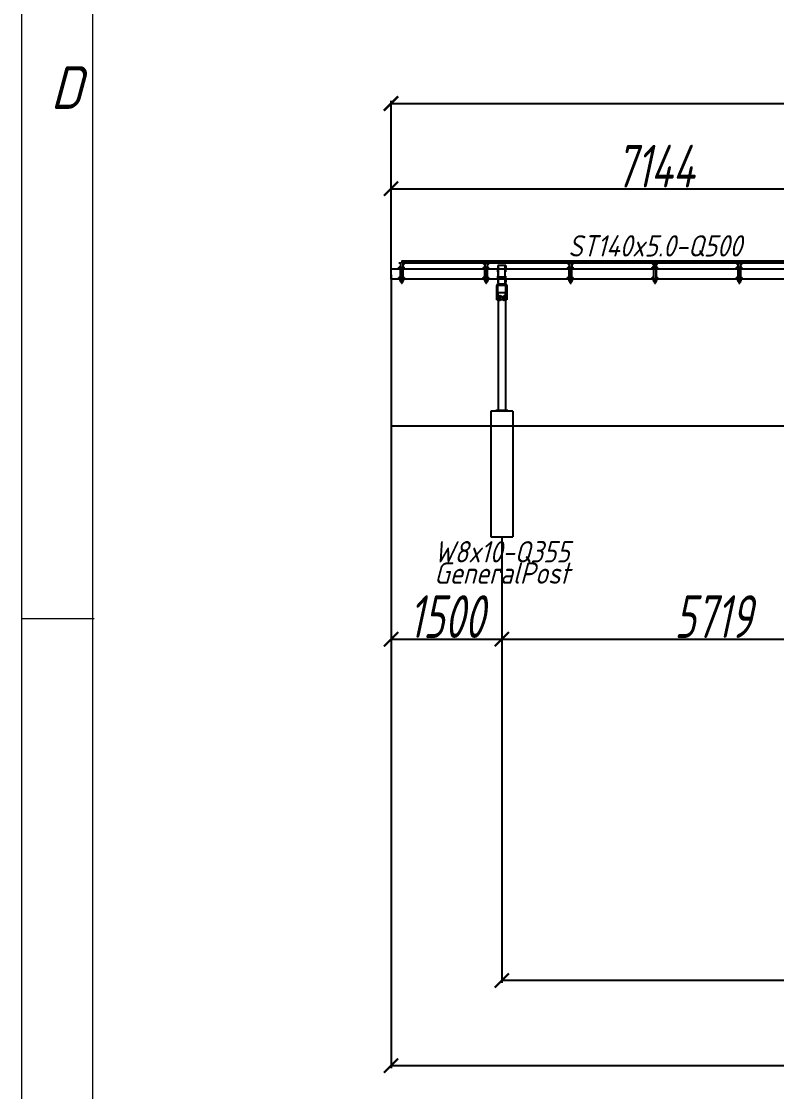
# Model space of a CAD drawing. Header units: millimetres. Extents: x -962 to 79815, y -55582 to 115780.
# Drawn here: x -962 to 9256, y 37985 to 52461 of the extents above; entities that cross this region are included whole.
import ezdxf
from ezdxf.enums import TextEntityAlignment as Align

# ---------------------------------------------------------------- set-up
doc = ezdxf.new("R2010")
doc.units = ezdxf.units.MM
doc.linetypes.add('HIDDEN', pattern=[9.525, 6.35, -3.175])
doc.layers.add('01 Heavy line', color=7, linetype='Continuous', lineweight=18)
doc.layers.add('01-Dimension', color=4, linetype='Continuous')
doc.layers.add('03-Text', color=3, linetype='Continuous')
doc.styles.add('GB', font='gbeitc.shx', dxfattribs={"width": 0.8, "bigfont": 'gbcbig.shx'})
doc.styles.add('GreenexSolar', font='gbeitc.shx', dxfattribs={"width": 0.8, "height": 576.977143})
doc.dimstyles.new('GreenexSolar', dxfattribs={"dimtxt": 3, "dimasz": 1, "dimexe": 0.18, "dimexo": 0.0625, "dimgap": 0.09, "dimtad": 1, "dimtih": 1, "dimtoh": 1, "dimdec": 0, "dimzin": 0, "dimdsep": 46, "dimtxsty": 'GreenexSolar', "dimblk": 'ARCHTICK', "dimcen": 0.09, "dimclrd": 4, "dimclre": 4, "dimclrt": 3, "dimadec": 0, "dimazin": 0, "dimtfac": 1, "dimtdec": 4, "dimtofl": 0, "dimtmove": 0, "dimatfit": 3, "dimfxl": 1, "dimtolj": 1, "dimtzin": 0, "dimarcsym": 0})

# ---------------------------------------------------------------- blocks, each defined once
blk = doc.blocks.new('00-Greenex-京立蔚蓝英文图框')
at = {"layer": '01 Heavy line', "color": 4}
for p, q in [((-5, 8), (-5, -289)), ((0.122, -66.249), (-5, -66.249))]:
    blk.add_line(p, q, dxfattribs=at)
at = {"layer": '01 Heavy line', "color": 7, "lineweight": 18}
blk.add_line((0, 0), (0, -283.776), dxfattribs=at)
at = {"layer": '01 Heavy line', "color": 4, "style": 'GB'}
blk.add_text('D', height=3, dxfattribs=at).set_placement((-2.951, -30.376))
blk = doc.blocks.new('*U211')
at = {"color": 7, "linetype": 'Continuous', "lineweight": 25}
for p, q in [((-39, 150), (-39, 148)), ((-16, 150), (-39, 150)), ((-16, 148), (-39, 148)), ((-16, 148), (-16, 150)), ((-15, 72), (-15, 148)), ((-13, 148), (-15, 148)), ((-13, 72), (-13, 148)), ((15, 148), (13, 148)), ((13, 148), (13, 72)), ((15, 148), (15, 72)), ((16, 150), (16, 148)), ((39, 150), (16, 150)), ((39, 148), (16, 148)), ((19, 148), (19, 147)), ((19, 147), (35, 147)), ((21, 147), (21, 145)), ((21, 145), (21, 144)), ((27, 145), (21, 145)), ((27, 145), (29, 145)), ((34, 145), (29, 145)), ((34, 145), (34, 147)), ((34, 144), (34, 145)), ((35, 147), (35, 148)), ((39, 148), (39, 150)), ((-34, 91), (-38, 91)), ((-38, 91), (-38, 90)), ((-38, 91), (-38, 79)), ((-38, 80), (-38, 90)), ((-38, 80), (-38, 79)), ((-38, 79), (-34, 79)), ((-34, 94), (-34, 94)), ((-34, 94), (-34, 78)), ((-34, 78), (-34, 76)), ((-34, 76), (-34, 76)), ((-24, 94), (-33, 94)), ((-24, 85), (-33, 85)), ((-24, 76), (-33, 76)), ((-23, 94), (-24, 94)), ((-24, 76), (-23, 76)), ((-20, 95), (-23, 95)), ((-23, 75), (-23, 95)), ((-23, 75), (-20, 75)), ((-18, 97), (-20, 97)), ((-20, 97), (-20, 97)), ((-20, 73), (-20, 97)), ((-20, 73), (-18, 73)), ((-16, 104), (-18, 104)), ((-18, 96), (-18, 104)), ((-18, 97), (-18, 97)), ((-18, 73), (-18, 97)), ((-16, 96), (-18, 96)), ((-18, 80), (-18, 96)), ((-16, 80), (-18, 80)), ((-18, 70), (-18, 80)), ((-16, 70), (-18, 70)), ((-18, -70), (-18, 70)), ((-16, 96), (-16, 104)), ((-16, 80), (-16, 96)), ((-15, 91), (-16, 91)), ((-16, 70), (-16, 80)), ((-16, 79), (-15, 79)), ((-15, 72), (-13, 72)), ((-14, 65), (-14, 67)), ((14, 67), (-14, 67)), ((-14, -72), (-14, 65)), ((14, 65), (-14, 65)), ((13, 91), (-13, 91)), ((-13, 79), (13, 79)), ((-12, 71), (-12, 70)), ((12, 71), (-12, 71)), ((12, 70), (-12, 70)), ((-11, 74), (-11, 79)), ((-9, 74), (-11, 74)), ((-9, 74), (-9, 79)), ((-9, 74), (-9, 79)), ((-9, 74), (-8, 73)), ((-9, 74), (-9, 74)), ((0, 74), (-9, 74)), ((-9, 73), (-9, 71)), ((-9, 73), (9, 73)), ((-6, 70), (-6, 67)), ((0, 74), (0, 79)), ((9, 74), (0, 74)), ((6, 67), (6, 70)), ((8, 73), (9, 74)), ((9, 79), (9, 74)), ((9, 74), (9, 79)), ((9, 74), (11, 74)), ((9, 74), (9, 74)), ((9, 73), (9, 71)), ((11, 79), (11, 74)), ((12, 70), (12, 71)), ((13, 72), (15, 72)), ((14, 65), (14, 67)), ((14, -72), (14, 65)), ((16, 91), (15, 91)), ((15, 79), (16, 79)), ((16, 104), (18, 104)), ((16, 104), (16, 96)), ((16, 96), (18, 96)), ((16, 96), (16, 80)), ((16, 80), (18, 80)), ((16, 80), (16, 70)), ((16, 70), (18, 70)), ((18, 104), (18, 96)), ((20, 97), (18, 97)), ((18, 96), (18, 80)), ((18, 80), (18, 70)), ((18, 73), (20, 73)), ((18, -70), (18, 70)), ((20, 144), (20, 139)), ((20, 97), (20, 97)), ((20, 73), (20, 97)), ((21, 94), (20, 93)), ((20, 77), (21, 76)), ((21, 138), (21, 138)), ((21, 138), (34, 138)), ((21, 85), (21, 94)), ((21, 94), (27, 94)), ((21, 85), (27, 85)), ((21, 76), (21, 85)), ((21, 76), (27, 76)), ((23, 144), (23, 139)), ((23, 138), (23, 135)), ((23, 135), (24, 134)), ((23, 135), (31, 135)), ((31, 134), (24, 134)), ((27, 94), (28, 89)), ((28, 89), (27, 85)), ((27, 85), (28, 80)), ((28, 80), (27, 76)), ((28, 94), (28, 89)), ((28, 89), (28, 80)), ((28, 80), (28, 76)), ((30, 144), (30, 139)), ((31, 135), (31, 138)), ((31, 134), (31, 135)), ((35, 144), (34, 144)), ((34, 139), (35, 139)), ((34, 138), (34, 138)), ((35, 144), (35, 139)), ((-37, -47), (-40, -47)), ((-40, -47), (-40, -48)), ((-40, -47), (-40, -59)), ((-40, -58), (-40, -48)), ((-40, -58), (-40, -59)), ((-40, -59), (-37, -59)), ((-36, -44), (-37, -44)), ((-37, -44), (-37, -53)), ((-37, -53), (-37, -62)), ((-37, -62), (-36, -62)), ((-36, -44), (-35, -44)), ((-36, -62), (-36, -62)), ((-27, -44), (-35, -44)), ((-27, -44), (-35, -44)), ((-27, -53), (-35, -53)), ((-27, -62), (-35, -62)), ((-34, -70), (-34, -73)), ((-34, -70), (-24, -70)), ((-34, -73), (-24, -73)), ((-27, -44), (-26, -44)), ((-23, -43), (-26, -43)), ((-26, -63), (-26, -43)), ((-26, -44), (-26, -44)), ((-26, -62), (-26, -62)), ((-26, -62), (-26, -62)), ((-26, -63), (-23, -63)), ((-24, -73), (-24, -70)), ((-22, -41), (-23, -41)), ((-23, -65), (-23, -41)), ((-23, -65), (-22, -65)), ((-22, -40), (-22, -35)), ((-22, -35), (-19, -35)), ((-19, -40), (-22, -40)), ((-22, -40), (-22, -90)), ((-22, -90), (-19, -90)), ((-19, -35), (-19, -40)), ((-19, -40), (-19, -90)), ((-18, -47), (-19, -47)), ((-19, -59), (-18, -59)), ((-17, -92), (-17, -95)), ((-17, -92), (17, -92)), ((-17, -95), (17, -95)), ((14, -72), (-14, -72)), ((-12, -97), (-12, -100)), ((12, -97), (-12, -97)), ((12, -100), (-12, -100)), ((-10, -100), (-10, -103)), ((10, -103), (-10, -103)), ((-9, -103), (-9, -103)), ((-9, -103), (-9, -103)), ((-9, -104), (-9, -112)), ((-9, -104), (-9, -112)), ((-9, -113), (-9, -114)), ((-9, -113), (-9, -113)), ((-9, -114), (0, -114)), ((-6, -72), (-6, -92)), ((-6, -95), (-6, -97)), ((-6, -114), (-6, -121)), ((-6, -121), (-5, -122)), ((-6, -121), (6, -121)), ((5, -122), (-5, -122)), ((0, -104), (0, -112)), ((0, -114), (9, -114)), ((5, -122), (6, -121)), ((6, -92), (6, -72)), ((6, -97), (6, -95)), ((6, -121), (6, -114)), ((9, -103), (9, -103)), ((9, -103), (9, -103)), ((9, -104), (9, -112)), ((9, -104), (9, -104)), ((9, -104), (9, -112)), ((9, -112), (9, -113)), ((9, -114), (9, -113)), ((9, -113), (9, -113)), ((10, -103), (10, -100)), ((12, -100), (12, -97)), ((17, -95), (17, -92)), ((19, -47), (18, -47)), ((18, -59), (19, -59)), ((19, -40), (19, -35)), ((19, -35), (22, -35)), ((22, -40), (19, -40)), ((19, -90), (19, -40)), ((19, -90), (22, -90)), ((22, -35), (22, -40)), ((22, -90), (22, -40)), ((24, -41), (22, -41)), ((22, -65), (24, -65)), ((24, -65), (24, -41)), ((25, -44), (24, -45)), ((24, -61), (25, -62)), ((24, -73), (24, -70)), ((24, -70), (34, -70)), ((24, -73), (34, -73)), ((25, -44), (31, -44)), ((25, -53), (25, -44)), ((25, -44), (31, -44)), ((25, -44), (25, -44)), ((25, -53), (31, -53)), ((25, -62), (25, -53)), ((25, -62), (31, -62)), ((31, -44), (32, -49)), ((32, -44), (31, -44)), ((31, -44), (32, -44)), ((32, -49), (31, -53)), ((31, -62), (32, -62)), ((32, -44), (32, -49)), ((32, -44), (32, -44)), ((32, -49), (32, -58)), ((32, -58), (32, -62)), ((34, -70), (34, -73))]:
    blk.add_line(p, q, dxfattribs=at)
at = {"color": 7, "linetype": 'Continuous', "lineweight": 25, "flags": 128}
for points in [[(27, 145), (27, 145), (27, 146), (26, 147)], [(27, 147), (28, 146), (28, 145), (29, 145)]]:
    blk.add_lwpolyline(points, dxfattribs=at)
at = {"color": 7, "linetype": 'Continuous', "lineweight": 25}
for centre, radius, start, end in [((-16, 148), 2.5, 0, 90), ((-16, 148), 1, 0, 90), ((16, 148), 2.5, 90, 180), ((16, 148), 1, 90, 180), ((-12, 72), 2.5, 180, 270), ((-12, 72), 1, 180, 270), ((-9, 74), 2.5, 180, 270), ((-9, 74), 0.5, 180, 270), ((9, 74), 2.5, 270, 0), ((9, 74), 0.5, 270, 0), ((12, 72), 1, 270, 0), ((12, 72), 2.5, 270, 0), ((-24, -75), 5, 66.4218, 90), ((-24, -75), 2, 0, 90), ((-17, -90), 5, 180, 270), ((-17, -90), 2, 180, 270), ((17, -90), 2, 270, 0), ((17, -90), 5, 270, 0), ((24, -75), 5, 90, 113.5782), ((24, -75), 2, 90, 180)]:
    blk.add_arc(centre, radius, start, end, dxfattribs=at)
for centre, major_axis, ratio, start_param, end_param in [((-14, 70), (0, 4.87), 0.780501, 1.570796, 3.141593), ((-14, 70), (0, 3.09), 0.646833, 1.570796, 3.141593), ((14, 70), (0, 3.09), 0.646833, 3.141593, 4.712389), ((14, 70), (0, 4.87), 0.780501, 3.141593, 4.712389), ((-14, -70), (3.8, 0), 0.692855, 3.141593, 4.712389), ((14, -70), (3.8, 0), 0.692855, 4.712389, 6.283185)]:
    blk.add_ellipse(centre, major_axis=major_axis, ratio=ratio, start_param=start_param, end_param=end_param, dxfattribs=at)
for points, knots in [([(-33, 85), (-33, 85), (-34, 87), (-34, 88), (-34, 91), (-33, 93), (-33, 94)], [0, 0, 0, 0, 0.131004, 0.38054, 0.636178, 1, 1, 1, 1]), ([(-33, 94), (-33, 94), (-34, 94), (-34, 94), (-34, 94)], [0, 0, 0, 0, 0.529255, 1, 1, 1, 1]), ([(-33, 76), (-33, 77), (-34, 78), (-34, 81), (-34, 83), (-33, 84), (-33, 85)], [0, 0, 0, 0, 0.264605, 0.534949, 0.765344, 1, 1, 1, 1]), ([(-34, 76), (-34, 76), (-34, 76), (-34, 76), (-33, 76), (-33, 76)], [0, 0, 0, 0, 0.069976, 0.530727, 1, 1, 1, 1]), ([(-24, 94), (-24, 93), (-24, 91), (-24, 88), (-24, 87), (-24, 85), (-24, 85)], [0, 0, 0, 0, 0.363821, 0.613049, 0.868997, 1, 1, 1, 1]), ([(-24, 94), (-24, 94), (-24, 94), (-24, 94), (-24, 94), (-24, 94)], [0, 0, 0, 0, 0.069976, 0.530727, 1, 1, 1, 1]), ([(-24, 85), (-24, 84), (-24, 83), (-24, 80), (-24, 78), (-24, 77), (-24, 76)], [0, 0, 0, 0, 0.264605, 0.534949, 0.765344, 1, 1, 1, 1]), ([(-24, 76), (-24, 76), (-24, 76), (-24, 76), (-24, 76)], [0, 0, 0, 0, 0.5292553, 1, 1, 1, 1]), ([(20, 144), (20, 144), (21, 145), (22, 145), (22, 144), (23, 144)], [0, 0, 0, 0, 0.264872, 0.535502, 1, 1, 1, 1]), ([(23, 139), (22, 139), (22, 138), (21, 138), (21, 139), (20, 139)], [0, 0, 0, 0, 0.264872, 0.535487, 1, 1, 1, 1]), ([(23, 144), (23, 144), (24, 145), (27, 145), (29, 144), (30, 144)], [0, 0, 0, 0, 0.1319, 0.636262, 1, 1, 1, 1]), ([(30, 139), (29, 139), (27, 138), (24, 138), (23, 139), (23, 139)], [0, 0, 0, 0, 0.363738, 0.8681, 1, 1, 1, 1]), ([(28, 94), (28, 94), (28, 94), (27, 94), (27, 94)], [0, 0, 0, 0, 0.746933, 1, 1, 1, 1]), ([(27, 76), (27, 76), (28, 76), (28, 76), (28, 76)], [0, 0, 0, 0, 0.253067, 1, 1, 1, 1]), ([(30, 144), (30, 144), (31, 145), (33, 145), (34, 144), (35, 144)], [0, 0, 0, 0, 0.264964, 0.53545, 1, 1, 1, 1]), ([(35, 139), (34, 139), (34, 138), (32, 138), (31, 139), (30, 139)], [0, 0, 0, 0, 0.264802, 0.535451, 1, 1, 1, 1]), ([(-35, -53), (-36, -52), (-36, -51), (-36, -48), (-36, -46), (-36, -45), (-35, -44)], [0, 0, 0, 0, 0.264605, 0.534949, 0.765344, 1, 1, 1, 1]), ([(-35, -44), (-36, -44), (-36, -44), (-36, -44), (-36, -44), (-36, -44)], [0, 0, 0, 0, 0.2511123, 0.7294317, 1, 1, 1, 1]), ([(-35, -62), (-36, -61), (-36, -60), (-36, -57), (-36, -55), (-36, -54), (-35, -53)], [0, 0, 0, 0, 0.264605, 0.534949, 0.765344, 1, 1, 1, 1]), ([(-36, -62), (-36, -62), (-36, -62), (-36, -62), (-36, -62), (-35, -62)], [0, 0, 0, 0, 0.19146, 0.726267, 1, 1, 1, 1]), ([(-27, -44), (-26, -45), (-26, -47), (-26, -49), (-26, -51), (-27, -53), (-27, -53)], [0, 0, 0, 0, 0.264605, 0.534949, 0.765344, 1, 1, 1, 1]), ([(-26, -44), (-26, -44), (-26, -44), (-26, -44), (-27, -44), (-27, -44)], [0, 0, 0, 0, 0.258252, 0.74888, 1, 1, 1, 1]), ([(-27, -53), (-26, -54), (-26, -56), (-26, -58), (-26, -60), (-27, -61), (-27, -62)], [0, 0, 0, 0, 0.264605, 0.534949, 0.765344, 1, 1, 1, 1]), ([(-27, -62), (-27, -62), (-26, -62), (-26, -62), (-26, -62), (-26, -62)], [0, 0, 0, 0, 0.273726, 0.795121, 1, 1, 1, 1]), ([(-9, -104), (-8, -103), (-7, -103), (-4, -103), (-2, -103), (-1, -104), (0, -104)], [0, 0, 0, 0, 0.264605, 0.534949, 0.765344, 1, 1, 1, 1]), ([(-9, -103), (-9, -103), (-9, -103), (-9, -103), (-9, -104), (-9, -104)], [0, 0, 0, 0, 0.226291, 0.738059, 1, 1, 1, 1]), ([(-9, -104), (-9, -103), (-9, -103), (-9, -103), (-9, -103)], [0, 0, 0, 0, 0.578358, 1, 1, 1, 1]), ([(0, -112), (-1, -113), (-2, -113), (-5, -113), (-7, -113), (-8, -113), (-9, -112)], [0, 0, 0, 0, 0.264605, 0.534949, 0.765344, 1, 1, 1, 1]), ([(-9, -112), (-9, -113), (-9, -113), (-9, -113), (-9, -113), (-9, -113)], [0, 0, 0, 0, 0.261933, 0.760864, 1, 1, 1, 1]), ([(-9, -113), (-9, -113), (-9, -113), (-9, -113), (-9, -112)], [0, 0, 0, 0, 0.487354, 1, 1, 1, 1]), ([(0, -104), (1, -103), (2, -103), (5, -103), (7, -103), (8, -104), (9, -104)], [0, 0, 0, 0, 0.264605, 0.534949, 0.765344, 1, 1, 1, 1]), ([(9, -112), (8, -113), (7, -113), (4, -113), (2, -113), (1, -113), (0, -112)], [0, 0, 0, 0, 0.264605, 0.534949, 0.765344, 1, 1, 1, 1]), ([(9, -104), (9, -104), (9, -103), (9, -103), (9, -103), (9, -103)], [0, 0, 0, 0, 0.261933, 0.760864, 1, 1, 1, 1]), ([(9, -104), (9, -103), (9, -103), (9, -103), (9, -103)], [0, 0, 0, 0, 0.578358, 1, 1, 1, 1]), ([(9, -113), (9, -113), (9, -113), (9, -113), (9, -113), (9, -112)], [0, 0, 0, 0, 0.226291, 0.738059, 1, 1, 1, 1]), ([(9, -113), (9, -113), (9, -113), (9, -113), (9, -112)], [0, 0, 0, 0, 0.487354, 1, 1, 1, 1]), ([(31, -53), (32, -54), (32, -55), (32, -57), (32, -58)], [0, 0, 0, 0, 0.2530667, 1, 1, 1, 1]), ([(32, -58), (32, -59), (32, -61), (31, -62), (31, -62)], [0, 0, 0, 0, 0.973005, 1, 1, 1, 1])]:
    blk.add_open_spline(points, degree=3, knots=knots, dxfattribs=at)
blk = doc.blocks.new('*U212')
at = {"color": 7, "linetype": 'Continuous', "lineweight": 25}
for p, q in [((-39, 150), (-39, 148)), ((-16, 150), (-39, 150)), ((-16, 148), (-39, 148)), ((-35, 147), (-35, 148)), ((-19, 147), (-35, 147)), ((-34, 145), (-34, 147)), ((-34, 144), (-34, 145)), ((-34, 145), (-29, 145)), ((-27, 145), (-29, 145)), ((-27, 145), (-21, 145)), ((-21, 147), (-21, 145)), ((-21, 145), (-21, 144)), ((-19, 148), (-19, 147)), ((-16, 148), (-16, 150)), ((-15, 72), (-15, 148)), ((-13, 148), (-15, 148)), ((-13, 72), (-13, 148)), ((15, 148), (13, 148)), ((13, 148), (13, 72)), ((15, 148), (15, 72)), ((16, 150), (16, 148)), ((39, 150), (16, 150)), ((39, 148), (16, 148)), ((19, 148), (19, 147)), ((19, 147), (35, 147)), ((21, 147), (21, 145)), ((21, 145), (21, 144)), ((27, 145), (21, 145)), ((27, 145), (29, 145)), ((34, 145), (29, 145)), ((34, 145), (34, 147)), ((34, 144), (34, 145)), ((35, 147), (35, 148)), ((39, 148), (39, 150)), ((-34, 91), (-38, 91)), ((-38, 91), (-38, 90)), ((-38, 91), (-38, 79)), ((-38, 80), (-38, 90)), ((-38, 80), (-38, 79)), ((-38, 79), (-34, 79)), ((-35, 144), (-35, 139)), ((-35, 144), (-34, 144)), ((-34, 139), (-35, 139)), ((-34, 138), (-34, 138)), ((-21, 138), (-34, 138)), ((-34, 94), (-34, 94)), ((-34, 94), (-34, 78)), ((-34, 78), (-34, 76)), ((-34, 76), (-34, 76)), ((-24, 94), (-33, 94)), ((-24, 85), (-33, 85)), ((-24, 76), (-33, 76)), ((-31, 135), (-31, 138)), ((-31, 134), (-31, 135)), ((-23, 135), (-31, 135)), ((-31, 134), (-24, 134)), ((-30, 144), (-30, 139)), ((-23, 135), (-24, 134)), ((-23, 94), (-24, 94)), ((-24, 76), (-23, 76)), ((-23, 144), (-23, 139)), ((-23, 138), (-23, 135)), ((-20, 95), (-23, 95)), ((-23, 75), (-23, 95)), ((-23, 75), (-20, 75)), ((-21, 138), (-21, 138)), ((-20, 144), (-20, 139)), ((-18, 97), (-20, 97)), ((-20, 97), (-20, 97)), ((-20, 73), (-20, 97)), ((-20, 73), (-18, 73)), ((-16, 104), (-18, 104)), ((-18, 96), (-18, 104)), ((-18, 97), (-18, 97)), ((-18, 73), (-18, 97)), ((-16, 96), (-18, 96)), ((-18, 80), (-18, 96)), ((-16, 80), (-18, 80)), ((-18, 70), (-18, 80)), ((-16, 70), (-18, 70)), ((-18, -70), (-18, 70)), ((-16, 96), (-16, 104)), ((-16, 80), (-16, 96)), ((-15, 91), (-16, 91)), ((-16, 70), (-16, 80)), ((-16, 79), (-15, 79)), ((-15, 72), (-13, 72)), ((-14, 65), (-14, 67)), ((14, 67), (-14, 67)), ((-14, -72), (-14, 65)), ((14, 65), (-14, 65)), ((13, 91), (-13, 91)), ((-13, 79), (13, 79)), ((-12, 71), (-12, 70)), ((12, 71), (-12, 71)), ((12, 70), (-12, 70)), ((-11, 74), (-11, 79)), ((-9, 74), (-11, 74)), ((-9, 74), (-9, 79)), ((-9, 74), (-9, 79)), ((-9, 74), (-8, 73)), ((-9, 74), (-9, 74)), ((0, 74), (-9, 74)), ((-9, 73), (-9, 71)), ((-9, 73), (9, 73)), ((-6, 70), (-6, 67)), ((0, 74), (0, 79)), ((9, 74), (0, 74)), ((6, 67), (6, 70)), ((8, 73), (9, 74)), ((9, 79), (9, 74)), ((9, 74), (9, 79)), ((9, 74), (11, 74)), ((9, 74), (9, 74)), ((9, 73), (9, 71)), ((11, 79), (11, 74)), ((12, 70), (12, 71)), ((13, 72), (15, 72)), ((14, 65), (14, 67)), ((14, -72), (14, 65)), ((16, 91), (15, 91)), ((15, 79), (16, 79)), ((16, 104), (18, 104)), ((16, 104), (16, 96)), ((16, 96), (18, 96)), ((16, 96), (16, 80)), ((16, 80), (18, 80)), ((16, 80), (16, 70)), ((16, 70), (18, 70)), ((18, 104), (18, 96)), ((20, 97), (18, 97)), ((18, 96), (18, 80)), ((18, 80), (18, 70)), ((18, 73), (20, 73)), ((18, -70), (18, 70)), ((20, 144), (20, 139)), ((20, 97), (20, 97)), ((20, 73), (20, 97)), ((21, 94), (20, 93)), ((20, 77), (21, 76)), ((21, 138), (21, 138)), ((21, 138), (34, 138)), ((21, 85), (21, 94)), ((21, 94), (27, 94)), ((21, 85), (27, 85)), ((21, 76), (21, 85)), ((21, 76), (27, 76)), ((23, 144), (23, 139)), ((23, 138), (23, 135)), ((23, 135), (24, 134)), ((23, 135), (31, 135)), ((31, 134), (24, 134)), ((27, 94), (28, 89)), ((28, 89), (27, 85)), ((27, 85), (28, 80)), ((28, 80), (27, 76)), ((28, 94), (28, 89)), ((28, 89), (28, 80)), ((28, 80), (28, 76)), ((30, 144), (30, 139)), ((31, 135), (31, 138)), ((31, 134), (31, 135)), ((35, 144), (34, 144)), ((34, 139), (35, 139)), ((34, 138), (34, 138)), ((35, 144), (35, 139)), ((-37, -47), (-40, -47)), ((-40, -47), (-40, -48)), ((-40, -47), (-40, -59)), ((-40, -58), (-40, -48)), ((-40, -58), (-40, -59)), ((-40, -59), (-37, -59)), ((-36, -44), (-37, -44)), ((-37, -44), (-37, -53)), ((-37, -53), (-37, -62)), ((-37, -62), (-36, -62)), ((-36, -44), (-35, -44)), ((-36, -62), (-36, -62)), ((-27, -44), (-35, -44)), ((-27, -44), (-35, -44)), ((-27, -53), (-35, -53)), ((-27, -62), (-35, -62)), ((-34, -70), (-34, -73)), ((-34, -70), (-24, -70)), ((-34, -73), (-24, -73)), ((-27, -44), (-26, -44)), ((-23, -43), (-26, -43)), ((-26, -63), (-26, -43)), ((-26, -44), (-26, -44)), ((-26, -62), (-26, -62)), ((-26, -62), (-26, -62)), ((-26, -63), (-23, -63)), ((-24, -73), (-24, -70)), ((-22, -41), (-23, -41)), ((-23, -65), (-23, -41)), ((-23, -65), (-22, -65)), ((-22, -40), (-22, -35)), ((-22, -35), (-19, -35)), ((-19, -40), (-22, -40)), ((-22, -40), (-22, -90)), ((-22, -90), (-19, -90)), ((-19, -35), (-19, -40)), ((-19, -40), (-19, -90)), ((-18, -47), (-19, -47)), ((-19, -59), (-18, -59)), ((-17, -92), (-17, -95)), ((-17, -92), (17, -92)), ((-17, -95), (17, -95)), ((14, -72), (-14, -72)), ((-12, -97), (-12, -100)), ((12, -97), (-12, -97)), ((12, -100), (-12, -100)), ((-10, -100), (-10, -103)), ((10, -103), (-10, -103)), ((-9, -103), (-9, -103)), ((-9, -103), (-9, -103)), ((-9, -104), (-9, -112)), ((-9, -104), (-9, -112)), ((-9, -113), (-9, -114)), ((-9, -113), (-9, -113)), ((-9, -114), (0, -114)), ((-6, -72), (-6, -92)), ((-6, -95), (-6, -97)), ((-6, -114), (-6, -121)), ((-6, -121), (-5, -122)), ((-6, -121), (6, -121)), ((5, -122), (-5, -122)), ((0, -104), (0, -112)), ((0, -114), (9, -114)), ((5, -122), (6, -121)), ((6, -92), (6, -72)), ((6, -97), (6, -95)), ((6, -121), (6, -114)), ((9, -103), (9, -103)), ((9, -103), (9, -103)), ((9, -104), (9, -112)), ((9, -104), (9, -104)), ((9, -104), (9, -112)), ((9, -112), (9, -113)), ((9, -114), (9, -113)), ((9, -113), (9, -113)), ((10, -103), (10, -100)), ((12, -100), (12, -97)), ((17, -95), (17, -92)), ((19, -47), (18, -47)), ((18, -59), (19, -59)), ((19, -40), (19, -35)), ((19, -35), (22, -35)), ((22, -40), (19, -40)), ((19, -90), (19, -40)), ((19, -90), (22, -90)), ((22, -35), (22, -40)), ((22, -90), (22, -40)), ((24, -41), (22, -41)), ((22, -65), (24, -65)), ((24, -65), (24, -41)), ((25, -44), (24, -45)), ((24, -61), (25, -62)), ((24, -73), (24, -70)), ((24, -70), (34, -70)), ((24, -73), (34, -73)), ((25, -44), (31, -44)), ((25, -53), (25, -44)), ((25, -44), (31, -44)), ((25, -44), (25, -44)), ((25, -53), (31, -53)), ((25, -62), (25, -53)), ((25, -62), (31, -62)), ((31, -44), (32, -49)), ((32, -44), (31, -44)), ((31, -44), (32, -44)), ((32, -49), (31, -53)), ((31, -62), (32, -62)), ((32, -44), (32, -49)), ((32, -44), (32, -44)), ((32, -49), (32, -58)), ((32, -58), (32, -62)), ((34, -70), (34, -73))]:
    blk.add_line(p, q, dxfattribs=at)
at = {"color": 7, "linetype": 'Continuous', "lineweight": 25, "flags": 128}
for points in [[(-27, 147), (-28, 146), (-28, 145), (-29, 145)], [(-27, 145), (-27, 145), (-27, 146), (-26, 147)], [(27, 145), (27, 145), (27, 146), (26, 147)], [(27, 147), (28, 146), (28, 145), (29, 145)]]:
    blk.add_lwpolyline(points, dxfattribs=at)
at = {"color": 7, "linetype": 'Continuous', "lineweight": 25}
for centre, radius, start, end in [((-16, 148), 2.5, 0, 90), ((-16, 148), 1, 0, 90), ((16, 148), 2.5, 90, 180), ((16, 148), 1, 90, 180), ((-12, 72), 2.5, 180, 270), ((-12, 72), 1, 180, 270), ((-9, 74), 2.5, 180, 270), ((-9, 74), 0.5, 180, 270), ((9, 74), 2.5, 270, 0), ((9, 74), 0.5, 270, 0), ((12, 72), 1, 270, 0), ((12, 72), 2.5, 270, 0), ((-24, -75), 5, 66.4218, 90), ((-24, -75), 2, 0, 90), ((-17, -90), 5, 180, 270), ((-17, -90), 2, 180, 270), ((17, -90), 2, 270, 0), ((17, -90), 5, 270, 0), ((24, -75), 5, 90, 113.5782), ((24, -75), 2, 90, 180)]:
    blk.add_arc(centre, radius, start, end, dxfattribs=at)
for centre, major_axis, ratio, start_param, end_param in [((-14, 70), (0, 4.87), 0.780501, 1.570796, 3.141593), ((-14, 70), (0, 3.09), 0.646833, 1.570796, 3.141593), ((14, 70), (0, 3.09), 0.646833, 3.141593, 4.712389), ((14, 70), (0, 4.87), 0.780501, 3.141593, 4.712389), ((-14, -70), (3.8, 0), 0.692855, 3.141593, 4.712389), ((14, -70), (3.8, 0), 0.692855, 4.712389, 6.283185)]:
    blk.add_ellipse(centre, major_axis=major_axis, ratio=ratio, start_param=start_param, end_param=end_param, dxfattribs=at)
for points, knots in [([(-30, 144), (-30, 144), (-31, 145), (-33, 145), (-34, 144), (-35, 144)], [0, 0, 0, 0, 0.264964, 0.53545, 1, 1, 1, 1]), ([(-35, 139), (-34, 139), (-34, 138), (-32, 138), (-31, 139), (-30, 139)], [0, 0, 0, 0, 0.264802, 0.535451, 1, 1, 1, 1]), ([(-33, 85), (-33, 85), (-34, 87), (-34, 88), (-34, 91), (-33, 93), (-33, 94)], [0, 0, 0, 0, 0.131004, 0.38054, 0.636178, 1, 1, 1, 1]), ([(-33, 94), (-33, 94), (-34, 94), (-34, 94), (-34, 94)], [0, 0, 0, 0, 0.529255, 1, 1, 1, 1]), ([(-33, 76), (-33, 77), (-34, 78), (-34, 81), (-34, 83), (-33, 84), (-33, 85)], [0, 0, 0, 0, 0.264605, 0.534949, 0.765344, 1, 1, 1, 1]), ([(-34, 76), (-34, 76), (-34, 76), (-34, 76), (-33, 76), (-33, 76)], [0, 0, 0, 0, 0.069976, 0.530727, 1, 1, 1, 1]), ([(-23, 144), (-23, 144), (-24, 145), (-27, 145), (-29, 144), (-30, 144)], [0, 0, 0, 0, 0.1319, 0.636262, 1, 1, 1, 1]), ([(-30, 139), (-29, 139), (-27, 138), (-24, 138), (-23, 139), (-23, 139)], [0, 0, 0, 0, 0.363738, 0.8681, 1, 1, 1, 1]), ([(-24, 94), (-24, 93), (-24, 91), (-24, 88), (-24, 87), (-24, 85), (-24, 85)], [0, 0, 0, 0, 0.363821, 0.613049, 0.868997, 1, 1, 1, 1]), ([(-24, 94), (-24, 94), (-24, 94), (-24, 94), (-24, 94), (-24, 94)], [0, 0, 0, 0, 0.069976, 0.530727, 1, 1, 1, 1]), ([(-24, 85), (-24, 84), (-24, 83), (-24, 80), (-24, 78), (-24, 77), (-24, 76)], [0, 0, 0, 0, 0.264605, 0.534949, 0.765344, 1, 1, 1, 1]), ([(-24, 76), (-24, 76), (-24, 76), (-24, 76), (-24, 76)], [0, 0, 0, 0, 0.5292553, 1, 1, 1, 1]), ([(-20, 144), (-20, 144), (-21, 145), (-22, 145), (-22, 144), (-23, 144)], [0, 0, 0, 0, 0.264872, 0.535502, 1, 1, 1, 1]), ([(-23, 139), (-22, 139), (-22, 138), (-21, 138), (-21, 139), (-20, 139)], [0, 0, 0, 0, 0.264872, 0.535487, 1, 1, 1, 1]), ([(20, 144), (20, 144), (21, 145), (22, 145), (22, 144), (23, 144)], [0, 0, 0, 0, 0.264872, 0.535502, 1, 1, 1, 1]), ([(23, 139), (22, 139), (22, 138), (21, 138), (21, 139), (20, 139)], [0, 0, 0, 0, 0.264872, 0.535487, 1, 1, 1, 1]), ([(23, 144), (23, 144), (24, 145), (27, 145), (29, 144), (30, 144)], [0, 0, 0, 0, 0.1319, 0.636262, 1, 1, 1, 1]), ([(30, 139), (29, 139), (27, 138), (24, 138), (23, 139), (23, 139)], [0, 0, 0, 0, 0.363738, 0.8681, 1, 1, 1, 1]), ([(28, 94), (28, 94), (28, 94), (27, 94), (27, 94)], [0, 0, 0, 0, 0.746933, 1, 1, 1, 1]), ([(27, 76), (27, 76), (28, 76), (28, 76), (28, 76)], [0, 0, 0, 0, 0.253067, 1, 1, 1, 1]), ([(30, 144), (30, 144), (31, 145), (33, 145), (34, 144), (35, 144)], [0, 0, 0, 0, 0.264964, 0.53545, 1, 1, 1, 1]), ([(35, 139), (34, 139), (34, 138), (32, 138), (31, 139), (30, 139)], [0, 0, 0, 0, 0.264802, 0.535451, 1, 1, 1, 1]), ([(-35, -53), (-36, -52), (-36, -51), (-36, -48), (-36, -46), (-36, -45), (-35, -44)], [0, 0, 0, 0, 0.264605, 0.534949, 0.765344, 1, 1, 1, 1]), ([(-35, -44), (-36, -44), (-36, -44), (-36, -44), (-36, -44), (-36, -44)], [0, 0, 0, 0, 0.2511123, 0.7294317, 1, 1, 1, 1]), ([(-35, -62), (-36, -61), (-36, -60), (-36, -57), (-36, -55), (-36, -54), (-35, -53)], [0, 0, 0, 0, 0.264605, 0.534949, 0.765344, 1, 1, 1, 1]), ([(-36, -62), (-36, -62), (-36, -62), (-36, -62), (-36, -62), (-35, -62)], [0, 0, 0, 0, 0.19146, 0.726267, 1, 1, 1, 1]), ([(-27, -44), (-26, -45), (-26, -47), (-26, -49), (-26, -51), (-27, -53), (-27, -53)], [0, 0, 0, 0, 0.264605, 0.534949, 0.765344, 1, 1, 1, 1]), ([(-26, -44), (-26, -44), (-26, -44), (-26, -44), (-27, -44), (-27, -44)], [0, 0, 0, 0, 0.258252, 0.74888, 1, 1, 1, 1]), ([(-27, -53), (-26, -54), (-26, -56), (-26, -58), (-26, -60), (-27, -61), (-27, -62)], [0, 0, 0, 0, 0.264605, 0.534949, 0.765344, 1, 1, 1, 1]), ([(-27, -62), (-27, -62), (-26, -62), (-26, -62), (-26, -62), (-26, -62)], [0, 0, 0, 0, 0.273726, 0.795121, 1, 1, 1, 1]), ([(-9, -104), (-8, -103), (-7, -103), (-4, -103), (-2, -103), (-1, -104), (0, -104)], [0, 0, 0, 0, 0.264605, 0.534949, 0.765344, 1, 1, 1, 1]), ([(-9, -103), (-9, -103), (-9, -103), (-9, -103), (-9, -104), (-9, -104)], [0, 0, 0, 0, 0.226291, 0.738059, 1, 1, 1, 1]), ([(-9, -104), (-9, -103), (-9, -103), (-9, -103), (-9, -103)], [0, 0, 0, 0, 0.578358, 1, 1, 1, 1]), ([(0, -112), (-1, -113), (-2, -113), (-5, -113), (-7, -113), (-8, -113), (-9, -112)], [0, 0, 0, 0, 0.264605, 0.534949, 0.765344, 1, 1, 1, 1]), ([(-9, -112), (-9, -113), (-9, -113), (-9, -113), (-9, -113), (-9, -113)], [0, 0, 0, 0, 0.261933, 0.760864, 1, 1, 1, 1]), ([(-9, -113), (-9, -113), (-9, -113), (-9, -113), (-9, -112)], [0, 0, 0, 0, 0.487354, 1, 1, 1, 1]), ([(0, -104), (1, -103), (2, -103), (5, -103), (7, -103), (8, -104), (9, -104)], [0, 0, 0, 0, 0.264605, 0.534949, 0.765344, 1, 1, 1, 1]), ([(9, -112), (8, -113), (7, -113), (4, -113), (2, -113), (1, -113), (0, -112)], [0, 0, 0, 0, 0.264605, 0.534949, 0.765344, 1, 1, 1, 1]), ([(9, -104), (9, -104), (9, -103), (9, -103), (9, -103), (9, -103)], [0, 0, 0, 0, 0.261933, 0.760864, 1, 1, 1, 1]), ([(9, -104), (9, -103), (9, -103), (9, -103), (9, -103)], [0, 0, 0, 0, 0.578358, 1, 1, 1, 1]), ([(9, -113), (9, -113), (9, -113), (9, -113), (9, -113), (9, -112)], [0, 0, 0, 0, 0.226291, 0.738059, 1, 1, 1, 1]), ([(9, -113), (9, -113), (9, -113), (9, -113), (9, -112)], [0, 0, 0, 0, 0.487354, 1, 1, 1, 1]), ([(31, -53), (32, -54), (32, -55), (32, -57), (32, -58)], [0, 0, 0, 0, 0.2530667, 1, 1, 1, 1]), ([(32, -58), (32, -59), (32, -61), (31, -62), (31, -62)], [0, 0, 0, 0, 0.973005, 1, 1, 1, 1])]:
    blk.add_open_spline(points, degree=3, knots=knots, dxfattribs=at)
blk = doc.blocks.new('*U106')
at = {"color": 7, "linetype": 'Continuous', "lineweight": 25}
for p, q in [((-48, 115), (-54, 115)), ((-54, 115), (-54, 65)), ((-48, 65), (-54, 65)), ((-54, 30), (-54, 65)), ((-54, 30), (-45, 30)), ((-48, 115), (-48, 65)), ((-45, 107), (-48, 107)), ((-48, 65), (-48, 49)), ((-48, 49), (-45, 49)), ((45, 115), (-45, 115)), ((-45, -37), (-45, 115)), ((45, -37), (45, 115)), ((48, 107), (45, 107)), ((45, 49), (48, 49)), ((45, 30), (54, 30)), ((54, 115), (48, 115)), ((48, 115), (48, 65)), ((48, 65), (54, 65)), ((48, 49), (48, 65)), ((54, 115), (54, 65)), ((54, 30), (54, 65)), ((55, -138), (-55, -138)), ((-55, -154), (-55, -138)), ((-54, -65), (-54, -30)), ((-54, -30), (-45, -30)), ((-54, -65), (-48, -65)), ((-54, -65), (-54, -115)), ((-54, -115), (-48, -115)), ((-45, -49), (-48, -49)), ((-48, -49), (-48, -65)), ((-48, -65), (-48, -115)), ((-48, -107), (-45, -107)), ((-45, -37), (45, -37)), ((-45, -137), (-45, -37)), ((-45, -137), (45, -137)), ((-45, -138), (-45, -137)), ((45, -30), (54, -30)), ((45, -137), (45, -37)), ((48, -49), (45, -49)), ((45, -107), (48, -107)), ((45, -137), (45, -138)), ((48, -65), (48, -49)), ((54, -65), (48, -65)), ((48, -65), (48, -115)), ((48, -115), (54, -115)), ((54, -65), (54, -30)), ((54, -65), (54, -115)), ((55, -154), (55, -138)), ((-69, -348), (-69, -154)), ((-69, -154), (-61, -154)), ((-60, -151), (-68, -151)), ((-68, -151), (-68, -154)), ((-61, -348), (-61, -154)), ((-55, -154), (-61, -154)), ((-60, -151), (-60, -154)), ((-55, -348), (-55, -154)), ((55, -154), (-55, -154)), ((55, -348), (55, -154)), ((61, -154), (55, -154)), ((60, -151), (68, -151)), ((60, -154), (60, -151)), ((69, -154), (61, -154)), ((61, -154), (61, -348)), ((68, -154), (68, -151)), ((69, -154), (69, -348)), ((-69, -348), (-61, -348)), ((-61, -348), (-55, -348)), ((55, -348), (-55, -348)), ((-51, -348), (-51, -1844)), ((51, -348), (51, -1844)), ((55, -348), (61, -348)), ((69, -348), (61, -348)), ((-150, -3554), (150, -3554))]:
    blk.add_line(p, q, dxfattribs=at)
for p, q in [((-54, 115), (-54, -116)), ((150, -1854), (-150, -1854)), ((-150, -1854), (-150, -3554)), ((80, -1844), (-80, -1844)), ((-80, -1844), (-80, -1854)), ((80, -1854), (80, -1844)), ((150, -1854), (150, -3554))]:
    blk.add_line(p, q)
at = {"linetype": 'HIDDEN'}
for p, q in [((-51, -348), (-51, -253)), ((51, -253), (-51, -253)), ((51, -348), (51, -253))]:
    blk.add_line(p, q, dxfattribs=at)
at = {"color": 7, "linetype": 'Continuous', "lineweight": 25}
for centre, radius in [((-28, -313), 25), ((-28, -313), 11.6), ((-28, -313), 8), ((-28, -313), 7.2), ((28, -313), 15), ((28, -313), 11.6), ((28, -313), 8), ((28, -313), 7.2)]:
    blk.add_circle(centre, radius, dxfattribs=at)
for centre, radius, start, end in [((-55, -151), 13, 90, 180), ((55, -151), 13, 0, 90), ((-55, -151), 5, 90, 180), ((55, -151), 5, 0, 90), ((-28, -313), 12.6, 118.478, 149.5257), ((-28, -343), 8.75, 214.8499, 325.1501), ((-28, -313), 12.6, 57.2746, 87.7186), ((-28, -313), 12.5, 356.2855, 27.1182), ((28, -313), 12.6, 216.7967, 247.2408), ((28, -343), 8.75, 214.8499, 325.1501), ((28, -313), 12.5, 278.0001, 309.0479)]:
    blk.add_arc(centre, radius, start, end, dxfattribs=at)
for points, knots in [([(-31, -299), (-31, -300), (-33, -302), (-36, -304), (-38, -307), (-40, -308), (-41, -309)], [0, 0, 0, 0, 0.264607, 0.534953, 0.765346, 1, 1, 1, 1]), ([(-41, -309), (-40, -310), (-40, -312), (-39, -316), (-38, -319), (-38, -321), (-38, -322)], [0, 0, 0, 0, 0.264607, 0.534953, 0.765346, 1, 1, 1, 1]), ([(-38, -322), (-36, -323), (-33, -324), (-29, -325), (-27, -326), (-25, -326), (-24, -327)], [0, 0, 0, 0, 0.364276, 0.613562, 0.86957, 1, 1, 1, 1]), ([(-17, -304), (-18, -303), (-20, -303), (-22, -302), (-26, -301), (-29, -300), (-31, -299)], [0, 0, 0, 0, 0.13043, 0.380026, 0.635722, 1, 1, 1, 1]), ([(-24, -327), (-24, -326), (-22, -324), (-19, -322), (-17, -319), (-15, -318), (-14, -317)], [0, 0, 0, 0, 0.264607, 0.534953, 0.765346, 1, 1, 1, 1]), ([(-14, -317), (-15, -316), (-15, -314), (-16, -310), (-17, -307), (-17, -305), (-17, -304)], [0, 0, 0, 0, 0.264607, 0.534953, 0.765346, 1, 1, 1, 1]), ([(17, -305), (16, -306), (16, -308), (16, -312), (15, -315), (15, -317), (15, -318)], [0, 0, 0, 0, 0.264607, 0.534953, 0.765346, 1, 1, 1, 1]), ([(15, -318), (15, -319), (17, -320), (19, -321), (22, -324), (24, -326), (26, -327)], [0, 0, 0, 0, 0.1304302, 0.3800258, 0.6357223, 1, 1, 1, 1]), ([(29, -299), (28, -300), (26, -301), (23, -302), (19, -303), (17, -304), (17, -305)], [0, 0, 0, 0, 0.2646075, 0.534953, 0.7653458, 1, 1, 1, 1]), ([(26, -327), (27, -326), (29, -325), (32, -324), (36, -323), (38, -322), (38, -321)], [0, 0, 0, 0, 0.264607, 0.534953, 0.765346, 1, 1, 1, 1]), ([(40, -308), (39, -307), (37, -305), (34, -302), (31, -301), (30, -300), (29, -299)], [0, 0, 0, 0, 0.364276, 0.613562, 0.86957, 1, 1, 1, 1]), ([(38, -321), (39, -320), (39, -318), (39, -314), (40, -311), (40, -309), (40, -308)], [0, 0, 0, 0, 0.264607, 0.534953, 0.765346, 1, 1, 1, 1])]:
    blk.add_open_spline(points, degree=3, knots=knots, dxfattribs=at)
blk = doc.blocks.new('_ArchTick')
at = {"color": 0, "linetype": 'ByBlock', "const_width": 0.15}
blk.add_lwpolyline([(-0.5, -0.5), (0.5, 0.5)], dxfattribs=at)
blk = doc.blocks.new('*D285')
at = {"layer": '01-Dimension', "color": 4, "lineweight": -2, "transparency": 16777216}
for p, q in [((4039, 49055), (4039, 50232)), ((4039, 50197), (11183, 50197)), ((11183, 49055), (11183, 50232))]:
    blk.add_line(p, q, dxfattribs=at)
at = {"layer": 'Defpoints', "color": 0, "transparency": 16777216}
for p in [(11183, 50197), (4039, 49043), (11183, 49043)]:
    blk.add_point(p, dxfattribs=at)
at = {"layer": '01-Dimension', "color": 4, "lineweight": -2, "transparency": 16777216, "xscale": 192.3257142857143, "yscale": 192.3257142857143, "zscale": 192.3257142857143, "rotation": 180}
blk.add_blockref('_ArchTick', (4039, 50197), dxfattribs=at)
at = {"layer": '01-Dimension', "color": 4, "lineweight": -2, "transparency": 16777216, "xscale": 192.3257142857143, "yscale": 192.3257142857143, "zscale": 192.3257142857143}
blk.add_blockref('_ArchTick', (11183, 50197), dxfattribs=at)
at = {"layer": '01-Dimension', "color": 3, "transparency": 16777216, "insert": (7611, 50503), "char_height": 577, "attachment_point": 5, "style": 'GreenexSolar'}
blk.add_mtext('\\A1;7144', dxfattribs=at)
blk = doc.blocks.new('*D292')
at = {"layer": '01-Dimension', "color": 4, "lineweight": -2, "transparency": 16777216}
for p, q in [((4039, 49055), (4039, 51386)), ((4039, 51351), (65483, 51351)), ((65483, 49055), (65483, 51386))]:
    blk.add_line(p, q, dxfattribs=at)
at = {"layer": 'Defpoints', "color": 0, "transparency": 16777216}
for p in [(65483, 51351), (4039, 49043), (65483, 49043)]:
    blk.add_point(p, dxfattribs=at)
at = {"layer": '01-Dimension', "color": 4, "lineweight": -2, "transparency": 16777216, "xscale": 192.3257142857143, "yscale": 192.3257142857143, "zscale": 192.3257142857143, "rotation": 180}
blk.add_blockref('_ArchTick', (4039, 51351), dxfattribs=at)
at = {"layer": '01-Dimension', "color": 4, "lineweight": -2, "transparency": 16777216, "xscale": 192.3257142857143, "yscale": 192.3257142857143, "zscale": 192.3257142857143}
blk.add_blockref('_ArchTick', (65483, 51351), dxfattribs=at)
at = {"layer": '01-Dimension', "color": 3, "transparency": 16777216, "insert": (34761, 51657), "char_height": 577, "attachment_point": 5, "style": 'GreenexSolar'}
blk.add_mtext('\\A1;61444', dxfattribs=at)
blk = doc.blocks.new('*D293')
at = {"layer": '01-Dimension', "color": 4, "lineweight": -2, "transparency": 16777216}
for p, q in [((4039, 49031), (4039, 44069)), ((5539, 45477), (5539, 44069)), ((4039, 44104), (5539, 44104))]:
    blk.add_line(p, q, dxfattribs=at)
at = {"layer": 'Defpoints', "color": 0, "transparency": 16777216}
for p in [(4039, 49043), (5539, 45489), (5539, 44104)]:
    blk.add_point(p, dxfattribs=at)
at = {"layer": '01-Dimension', "color": 4, "lineweight": -2, "transparency": 16777216, "xscale": 192.3257142857143, "yscale": 192.3257142857143, "zscale": 192.3257142857143, "rotation": 180}
blk.add_blockref('_ArchTick', (4039, 44104), dxfattribs=at)
at = {"layer": '01-Dimension', "color": 4, "lineweight": -2, "transparency": 16777216, "xscale": 192.3257142857143, "yscale": 192.3257142857143, "zscale": 192.3257142857143}
blk.add_blockref('_ArchTick', (5539, 44104), dxfattribs=at)
at = {"layer": '01-Dimension', "color": 3, "transparency": 16777216, "insert": (4789, 44410), "char_height": 577, "attachment_point": 5, "style": 'GreenexSolar'}
blk.add_mtext('\\A1;1500', dxfattribs=at)
blk = doc.blocks.new('*D295')
at = {"layer": '01-Dimension', "color": 4, "lineweight": -2, "transparency": 16777216}
for p, q in [((5539, 45477), (5539, 44069)), ((11258, 45477), (11258, 44069)), ((5539, 44104), (11258, 44104))]:
    blk.add_line(p, q, dxfattribs=at)
at = {"layer": 'Defpoints', "color": 0, "transparency": 16777216}
for p in [(5539, 45489), (11258, 45489), (11258, 44104)]:
    blk.add_point(p, dxfattribs=at)
at = {"layer": '01-Dimension', "color": 4, "lineweight": -2, "transparency": 16777216, "xscale": 192.3257142857143, "yscale": 192.3257142857143, "zscale": 192.3257142857143, "rotation": 180}
blk.add_blockref('_ArchTick', (5539, 44104), dxfattribs=at)
at = {"layer": '01-Dimension', "color": 4, "lineweight": -2, "transparency": 16777216, "xscale": 192.3257142857143, "yscale": 192.3257142857143, "zscale": 192.3257142857143}
blk.add_blockref('_ArchTick', (11258, 44104), dxfattribs=at)
at = {"layer": '01-Dimension', "color": 3, "transparency": 16777216, "insert": (8398, 44410), "char_height": 577, "attachment_point": 5, "style": 'GreenexSolar'}
blk.add_mtext('\\A1;5719', dxfattribs=at)
blk = doc.blocks.new('*D304')
at = {"layer": '01-Dimension', "color": 4, "lineweight": -2, "transparency": 16777216}
for p, q in [((4039, 45477), (4039, 38300)), ((36539, 45477), (36539, 38300)), ((36539, 38334), (4039, 38334))]:
    blk.add_line(p, q, dxfattribs=at)
at = {"layer": 'Defpoints', "color": 0, "transparency": 16777216}
for p in [(4039, 45489), (36539, 45489), (4039, 38334)]:
    blk.add_point(p, dxfattribs=at)
at = {"layer": '01-Dimension', "color": 4, "lineweight": -2, "transparency": 16777216, "xscale": 192.3257142857143, "yscale": 192.3257142857143, "zscale": 192.3257142857143, "rotation": 180}
blk.add_blockref('_ArchTick', (4039, 38334), dxfattribs=at)
at = {"layer": '01-Dimension', "color": 4, "lineweight": -2, "transparency": 16777216, "xscale": 192.3257142857143, "yscale": 192.3257142857143, "zscale": 192.3257142857143}
blk.add_blockref('_ArchTick', (36539, 38334), dxfattribs=at)
at = {"layer": '01-Dimension', "color": 3, "transparency": 16777216, "insert": (20289, 38640), "char_height": 577, "attachment_point": 5, "style": 'GreenexSolar'}
blk.add_mtext('\\A1;32500', dxfattribs=at)
blk = doc.blocks.new('*D305')
at = {"layer": '01-Dimension', "color": 4, "lineweight": -2, "transparency": 16777216}
for p, q in [((5539, 45477), (5539, 39454)), ((36539, 45477), (36539, 39454)), ((36539, 39488), (5539, 39488))]:
    blk.add_line(p, q, dxfattribs=at)
at = {"layer": 'Defpoints', "color": 0, "transparency": 16777216}
for p in [(5539, 45489), (36539, 45489), (5539, 39488)]:
    blk.add_point(p, dxfattribs=at)
at = {"layer": '01-Dimension', "color": 4, "lineweight": -2, "transparency": 16777216, "xscale": 192.3257142857143, "yscale": 192.3257142857143, "zscale": 192.3257142857143, "rotation": 180}
blk.add_blockref('_ArchTick', (5539, 39488), dxfattribs=at)
at = {"layer": '01-Dimension', "color": 4, "lineweight": -2, "transparency": 16777216, "xscale": 192.3257142857143, "yscale": 192.3257142857143, "zscale": 192.3257142857143}
blk.add_blockref('_ArchTick', (36539, 39488), dxfattribs=at)
at = {"layer": '01-Dimension', "color": 3, "transparency": 16777216, "insert": (21039, 39794), "char_height": 577, "attachment_point": 5, "style": 'GreenexSolar'}
blk.add_mtext('\\A1;31000', dxfattribs=at)

msp = doc.modelspace()

# ---------------------------------------------------------------- linework, layer by layer
msp.add_line((4038.8, 46988.8), (65482.8, 46988.8))
for points in [[(4188.8, 49193.1), (4188.8, 49223.1), (5322.8, 49223.1), (5322.8, 49193.1)], [(5330.8, 49193.1), (5330.8, 49223.1), (6464.8, 49223.1), (6464.8, 49193.1)], [(6472.8, 49193.1), (6472.8, 49223.1), (7606.8, 49223.1), (7606.8, 49193.1)], [(7614.8, 49193.1), (7614.8, 49223.1), (8748.8, 49223.1), (8748.8, 49193.1)], [(8756.8, 49193.1), (8756.8, 49223.1), (9890.8, 49223.1), (9890.8, 49193.1)], [(4038.8, 48973.1), (4038.8, 49113.1), (11182.8, 49113.1), (11182.8, 48973.1)]]:
    msp.add_lwpolyline(points, close=True)

# ---------------------------------------------------------------- block references
at = {"xscale": 192.3257142857143, "yscale": 192.3257142857143, "zscale": 192.3257142857143}
msp.add_blockref('00-Greenex-京立蔚蓝英文图框', (0, 57120.7), dxfattribs=at)
for name, p in [('*U211', (4184.8, 49043.1)), ('*U212', (5326.8, 49043.1)), ('*U106', (5538.8, 49043.1)), ('*U212', (6468.8, 49043.1)), ('*U212', (7610.8, 49043.1)), ('*U212', (8752.8, 49043.1))]:
    msp.add_blockref(name, p)

# ---------------------------------------------------------------- texts
at = {"layer": '03-Text', "style": 'GreenexSolar'}
msp.add_text('ST140x5.0-Q500', height=288.489, dxfattribs=at).set_placement((7610.8, 49280.8), align=Align.CENTER)
for s, height, p in [('W8x10-Q355', 288.49, (5538.8, 45431.1)), ('GeneralPost', 288.489, (5538.8, 45142.7))]:
    msp.add_text(s, height=height, dxfattribs=at).set_placement(p, align=Align.TOP_CENTER)

# ---------------------------------------------------------------- dimensions: what is measured, and where the dimension line sits
at = {"layer": '01-Dimension'}
for base, p1, p2, picture, middle in [((65482.8, 51351), (4038.8, 49043.1), (65482.8, 49043.1), '*D292', (34760.8, 51656.8)), ((11182.8, 50197), (4038.8, 49043.1), (11182.8, 49043.1), '*D285', (7610.8, 50502.8)), ((5538.8, 44104.1), (4038.8, 49043.1), (5538.8, 45488.8), '*D293', (4788.8, 44409.9)), ((4038.8, 38334.3), (36538.8, 45488.8), (4038.8, 45488.8), '*D304', (20288.8, 38640.1)), ((11257.8, 44104.1), (5538.8, 45488.8), (11257.8, 45488.8), '*D295', (8398.3, 44409.9)), ((5538.8, 39488.3), (36538.8, 45488.8), (5538.8, 45488.8), '*D305', (21038.8, 39794.1))]:
    dim = msp.add_linear_dim(base=base, p1=p1, p2=p2, dimstyle='GreenexSolar', override={"dimscale": 192.325714}, dxfattribs=at)
    dim.commit()
    dim.dimension.update_dxf_attribs({"geometry": picture, "text_midpoint": middle})

doc.saveas('drawing.dxf')
